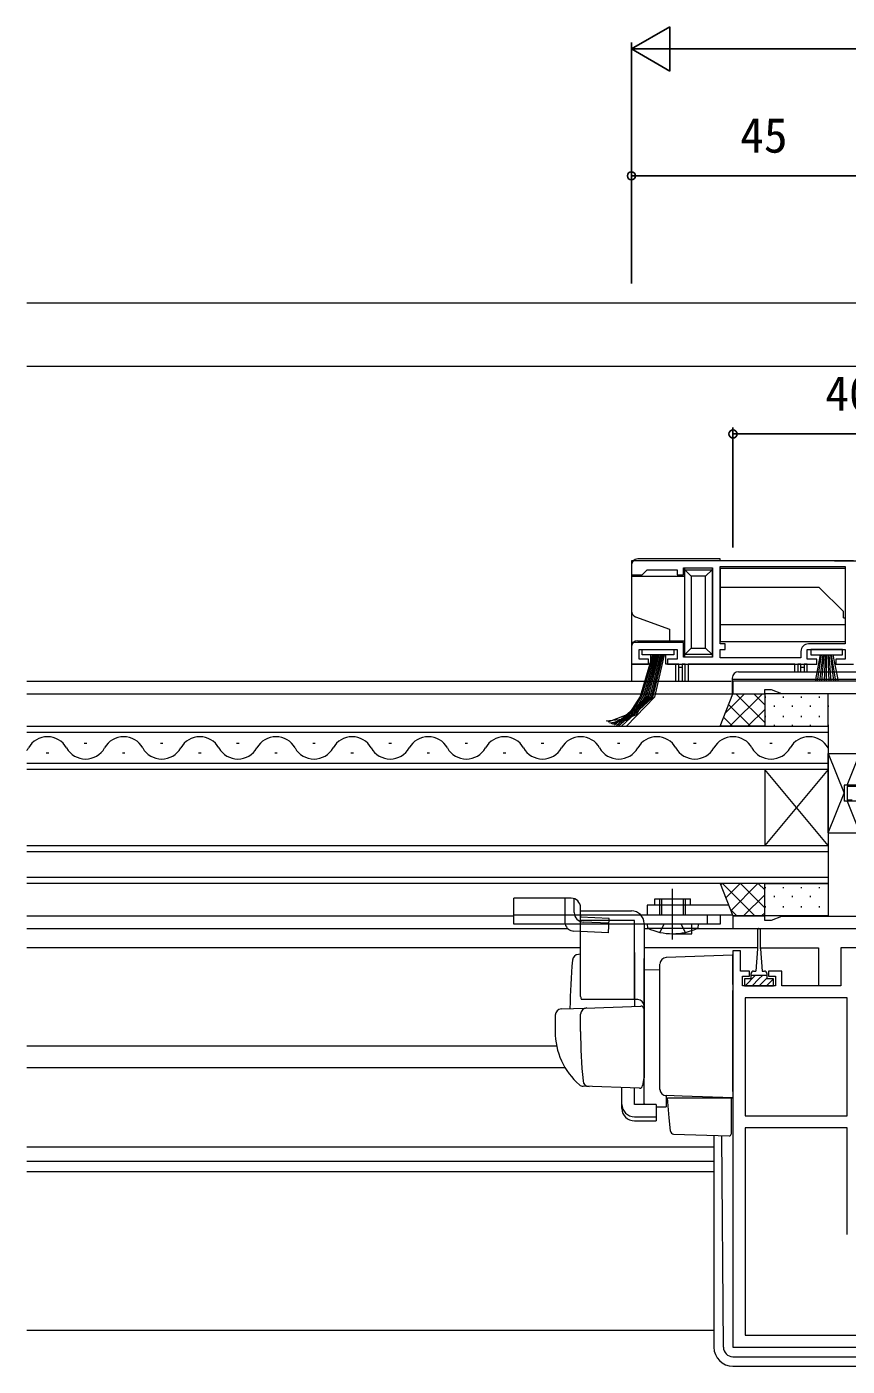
# Model space of a CAD drawing. Units: millimetres, scale not verified. Extents: x -437 to 438, y -554 to 551.
# Drawn here: x -130.6 to -1.3, y -408.9 to -197.7 of the extents above; entities that cross this region are included whole.
import ezdxf
from ezdxf.enums import TextEntityAlignment as Align

# ---------------------------------------------------------------- set-up
doc = ezdxf.new("R2010")
doc.units = ezdxf.units.MM
doc.header["$LTSCALE"] = 4
for name, color, linetype, lineweight in [('0-2_YKK_11', 1, 'Continuous', 18), ('0-4_YKK_12', 2, 'Continuous', 18), ('0-5_YKK_13', 4, 'Continuous', 18)]:
    doc.layers.add(name, color=color, linetype=linetype, lineweight=lineweight)
doc.layers.add('0-7_YKK_D', color=6, linetype='Continuous')
doc.styles.add('ＭＳ ゴシック', font='')
doc.styles.get('ＭＳ ゴシック').set_extended_font_data('MS Gothic')

msp = doc.modelspace()

# ---------------------------------------------------------------- linework, layer by layer
at = {"layer": '0-2_YKK_11', "color": 7}
for points in [[(-0.3, -281.9), (-35.3, -281.9), (-35.3, -284.1), (-33.6, -284.1), (-33.3, -283.8), (-32.8, -283.3), (-28.1, -283.3), (-28.1, -284.1), (-27.1, -284.1), (-27.1, -283), (-22.5, -283), (-22.5, -297.1), (-27.1, -297.1), (-27.1, -294.8), (-35.3, -294.8), (-35.3, -298.2), (-32.6, -298.2), (-32.6, -297.4), (-34.1, -297.4), (-34.1, -295.9), (-28.1, -295.9), (-28.1, -297.4), (-29.6, -297.4), (-29.6, -298.2), (-6.1, -298.2), (-6.1, -297.4), (-7.6, -297.4), (-7.6, -295.9), (-1.6, -295.9), (-1.6, -297.4), (-3.1, -297.4), (-3.1, -298.2), (-0.3, -298.2)], [(-21.3, -282.8), (-1.6, -282.8), (-1.6, -295), (-7.4, -295)], [(-8.6, -296.2), (-8.6, -297.2), (-21.3, -297.2), (-21.3, -295.9), (-20.5, -295.9), (-20.5, -295), (-21.3, -295), (-21.3, -282.8)], [(20.7, -300.9), (-19.3, -300.9), (-19.3, -302.9), (-14.3, -302.9), (-14.3, -302.2), (-13.3, -302.2), (-11.652, -302.8), (0.7, -302.8)], [(0.7, -317.5), (-1.3, -317.5), (-1.3, -319.6), (-0.5, -319.6)], [(0.7, -338), (-11.652, -338), (-13.3, -338.6), (-14.3, -338.6), (-14.3, -337.9), (-19.3, -337.9), (-19.3, -339.9), (4.4, -339.9)], [(-19.3, -343.404), (-19.3, -405.904), (20.7, -405.904)], [(-12.6, -348.904), (-17.8, -348.904), (-17.8, -347.404), (-16.7, -347.404), (-16.7, -346.604), (-18.1, -346.604), (-18.1, -343.404), (-19.3, -343.404)], [(16.685, -342.904), (-2.3, -342.904), (-2.3, -348.904), (-11.6, -348.904), (-11.6, -346.604), (-13.7, -346.604), (-13.7, -347.404), (-12.6, -347.404), (-12.6, -348.904)], [(-1.3, -388.104), (-1.3, -371.304), (-17.4, -371.304), (-17.4, -404.004)], [(-17.4, -404.004), (18.8, -404.004), (18.8, -390.104), (0.7, -390.104)]]:
    msp.add_lwpolyline(points, dxfattribs=at)
msp.add_lwpolyline([(-1.3, -369.404), (-1.3, -350.804), (-17.4, -350.804), (-17.4, -369.404)], close=True, dxfattribs=at)
msp.add_arc((-7.4, -296.2), 1.2, 90.00001, 179.99999, dxfattribs=at)
at = {"layer": '0-4_YKK_12'}
for p, q in [((-130.557, -241.2), (153.605, -241.2)), ((-130.557, -251.2), (153.605, -251.2)), ((-3.303, -281.9), (153.605, -281.9)), ((-21.301, -283.092), (-21.299, -294.727)), ((-1.6, -283.118), (-21.301, -283.12)), ((-5.7, -286.1), (-21.302, -286.1)), ((-1.9, -289.9), (-5.7, -286.1)), ((-1.9, -290.9), (-1.9, -289.9)), ((-1.9, -290.9), (-1.6, -290.9)), ((-1.6, -292), (-21.3, -292.002)), ((-1.6, -294.7), (-21.3, -294.7)), ((-130.557, -300.9), (-19.6, -300.9)), ((-130.557, -302.9), (-18.803, -302.9)), ((-130.557, -308), (-4.3, -308)), ((-4.3, -309), (-130.557, -309)), ((-127.5, -312.16), (-127.1, -312.16)), ((-121.5, -310.64), (-121.1, -310.64)), ((-115.5, -312.16), (-115.1, -312.16)), ((-109.5, -310.64), (-109.1, -310.64)), ((-103.5, -312.16), (-103.1, -312.16)), ((-97.5, -310.64), (-97.1, -310.64)), ((-91.5, -312.16), (-91.1, -312.16)), ((-85.5, -310.64), (-85.1, -310.64)), ((-79.5, -312.16), (-79.1, -312.16)), ((-73.5, -310.64), (-73.1, -310.64)), ((-67.5, -312.16), (-67.1, -312.16)), ((-61.5, -310.64), (-61.1, -310.64)), ((-55.5, -312.16), (-55.1, -312.16)), ((-49.5, -310.64), (-49.1, -310.64)), ((-43.5, -312.16), (-43.1, -312.16)), ((-37.5, -310.64), (-37.1, -310.64)), ((-31.5, -312.16), (-31.1, -312.16)), ((-25.5, -310.64), (-25.1, -310.64)), ((-19.5, -312.16), (-19.1, -312.16)), ((-13.5, -310.64), (-13.1, -310.64)), ((-7.5, -312.16), (-7.1, -312.16)), ((-130.557, -313.8), (-4.3, -313.8)), ((-14.3, -314.8), (-14.3, -326.8)), ((-4.3, -314.8), (-14.3, -326.8)), ((-4.3, -326.8), (-14.3, -314.8)), ((-4.3, -314.8), (-4.3, -326.8)), ((-130.557, -326.8), (-4.3, -326.8)), ((-4.3, -327.8), (-130.557, -327.8)), ((-130.557, -331.8), (-4.3, -331.8)), ((-130.557, -337.9), (-53.8, -337.9)), ((-130.557, -339.9), (-45.315, -339.9)), ((-33.3, -339.9), (-32.614, -339.9)), ((-24.986, -339.9), (-18.8, -339.9)), ((-130.557, -342.9), (-43.3, -342.9)), ((-33.3, -342.9), (-15.45, -342.9)), ((-130.557, -358.4), (-47.078, -358.4)), ((-130.557, -361.8), (-45.768, -361.8)), ((-130.557, -374.3), (-22.299, -374.3)), ((-130.557, -376.57), (-22.299, -376.57)), ((-130.557, -378.2), (-22.299, -378.2)), ((-130.557, -403.2), (-22.299, -403.2))]:
    msp.add_line(p, q, dxfattribs=at)
for points in [[(-4.3, -308), (-4.3, -314.8), (-130.557, -314.8)], [(-4.3, -326.8), (-4.3, -332.8), (-130.557, -332.8)], [(-14.95, -342.904), (-5.8, -342.904), (-5.8, -348.904)]]:
    msp.add_lwpolyline(points, dxfattribs=at)
for centre, start, end in [((-127.3, -313.077), 29.20254, 150.79746), ((-115.3, -313.077), 29.20254, 150.79746), ((-103.3, -313.077), 29.20254, 150.79746), ((-91.3, -313.077), 29.20254, 150.79746), ((-79.3, -313.077), 29.20254, 150.79746), ((-67.3, -313.077), 29.20254, 150.79746), ((-55.3, -313.077), 29.20254, 150.79746), ((-43.3, -313.077), 29.20254, 150.79746), ((-31.3, -313.077), 29.20254, 150.79746), ((-19.3, -313.077), 29.20254, 150.79746), ((-7.3, -313.077), 29.20254, 150.79746), ((-133.3, -309.723), 322.9776, 330.79746), ((-121.3, -309.723), 209.20254, 330.79746), ((-109.3, -309.723), 209.20254, 330.79746), ((-97.3, -309.723), 209.20254, 330.79746), ((-85.3, -309.723), 209.20254, 330.79746), ((-73.3, -309.723), 209.20254, 330.79746), ((-61.3, -309.723), 209.20254, 330.79746), ((-49.3, -309.723), 209.20254, 330.79746), ((-37.3, -309.723), 209.20254, 330.79746), ((-25.3, -309.723), 209.20254, 330.79746), ((-13.3, -309.723), 209.20254, 330.79746)]:
    msp.add_arc(centre, 3.437, start, end, dxfattribs=at)
at = {"layer": '0-5_YKK_13'}
for p, q in [((-35.3, -282.6), (-35.3, -284.4)), ((-21.3, -281.6), (-34.3, -281.6)), ((-21.3, -281.9), (-21.3, -281.6)), ((-26.9, -284.4), (-35.3, -284.4)), ((-35.3, -284.4), (-35.3, -289.8)), ((-26.9, -283.3), (-26.9, -283.017)), ((-26.9, -296.7), (-26.9, -283.3)), ((-23.6, -295.7), (-23.6, -284.3)), ((-22.6, -283.076), (-22.6, -283.3)), ((-22.6, -283.3), (-22.6, -296.7)), ((-35.3, -289.8), (-35.3, -295.5)), ((-34.642, -290.739), (-29.3, -292.684)), ((-29.3, -292.684), (-29.3, -294.5)), ((-35.3, -295.5), (-35.3, -298.2)), ((-34.3, -294.5), (-29.3, -294.5)), ((-29.3, -294.5), (-26.9, -294.5)), ((-32.3, -296.75), (-32.3, -298.2)), ((-29.9, -298.2), (-29.9, -296.75)), ((-25.9, -295.7), (-26.9, -296.7)), ((-22.6, -296.7), (-26.9, -296.7)), ((-26.9, -297.083), (-26.9, -296.7)), ((-25.9, -295.7), (-23.6, -295.7)), ((-22.6, -296.7), (-23.6, -295.7)), ((-22.6, -296.7), (-22.6, -297.024)), ((-5.55, -296.75), (-6.364, -300.9)), ((-6.001, -300.9), (-5.35, -296.75)), ((-5.15, -296.75), (-5.638, -300.9)), ((-5.276, -300.9), (-4.95, -296.75)), ((-4.75, -296.75), (-4.913, -300.9)), ((-4.55, -300.9), (-4.55, -296.75)), ((-4.35, -296.75), (-4.187, -300.9)), ((-3.825, -300.9), (-4.15, -296.75)), ((-3.95, -296.75), (-3.462, -300.9)), ((-3.099, -300.9), (-3.75, -296.75)), ((-3.55, -296.75), (-2.736, -300.9)), ((-35.3, -298.2), (-35.3, -300.9)), ((-32.3, -298.2), (-35.3, -298.2)), ((-28.3, -298.2), (-29.9, -298.2)), ((-28.3, -300.9), (-28.3, -298.2)), ((-27.8, -298.2), (-28.3, -298.2)), ((-27.8, -298.2), (-27.3, -298.2)), ((-27.8, -298.7), (-27.8, -298.2)), ((-27.3, -298.7), (-27.8, -298.7)), ((-27.8, -300.9), (-27.8, -298.7)), ((-27.3, -298.2), (-27.3, -298.7)), ((-27.3, -298.7), (-27.3, -300.9)), ((-26.838, -298.2), (-26.34, -298.2)), ((-26.34, -298.2), (-26.34, -300.9)), ((-9.56, -298.2), (-26.34, -298.2)), ((-18.4, -299.4), (19.8, -299.4)), ((-9.062, -298.2), (-9.062, -299.4)), ((-8.6, -298.2), (-9.062, -298.2)), ((-8.6, -298.2), (-8.1, -298.2)), ((-8.6, -298.7), (-8.6, -298.2)), ((-8.1, -298.7), (-8.6, -298.7)), ((-8.6, -299.4), (-8.6, -298.7)), ((-8.1, -298.2), (-8.1, -298.7)), ((-8.1, -298.7), (-8.1, -299.4)), ((-19.4, -300.4), (-19.4, -302.9)), ((20.8, -300.6), (-19.4, -300.6)), ((-17.497, -302.9), (-20.463, -305.867)), ((-14.668, -302.9), (-19.768, -308)), ((-14.3, -307.42), (-18.82, -302.9)), ((-14.3, -304.592), (-15.992, -302.9)), ((-14.21, -303.32), (-14.21, -303.52)), ((-11.38, -303.32), (-11.38, -303.52)), ((-8.55, -303.32), (-8.55, -303.52)), ((-5.72, -303.32), (-5.72, -303.52)), ((-16.549, -308), (-19.962, -304.587)), ((-14.3, -305.36), (-16.94, -308)), ((-12.795, -304.735), (-12.795, -304.935)), ((-9.965, -304.735), (-9.965, -304.935)), ((-7.135, -304.735), (-7.135, -304.935)), ((-4.305, -304.735), (-4.305, -304.935)), ((-19.377, -308), (-20.758, -306.619)), ((-14.21, -306.35), (-14.21, -306.55)), ((-12.795, -307.765), (-12.795, -307.965)), ((-11.38, -306.35), (-11.38, -306.55)), ((-9.965, -307.765), (-9.965, -307.965)), ((-8.55, -306.35), (-8.55, -306.55)), ((-7.135, -307.765), (-7.135, -307.965)), ((-5.72, -306.35), (-5.72, -306.55)), ((-4.305, -307.765), (-4.305, -307.965)), ((-4.3, -312.3), (-1.8, -318.55)), ((-1.3, -317.3), (0.7, -312.3)), ((-4.3, -324.8), (-1.8, -318.55)), ((-1.8, -317.3), (-1.8, -319.8)), ((0.2, -317.3), (-1.8, -317.3)), ((0.2, -319.8), (-1.8, -319.8)), ((-1.3, -319.8), (0.7, -324.8)), ((-28.8, -341.625), (-28.8, -333.599)), ((-21.013, -332.8), (-21.219, -333.006)), ((-15.861, -337.9), (-20.961, -332.8)), ((-18.184, -332.8), (-20.422, -335.038)), ((-15.356, -332.8), (-19.626, -337.07)), ((-14.3, -336.633), (-18.133, -332.8)), ((-14.3, -333.804), (-15.304, -332.8)), ((-14.21, -333.339), (-14.21, -333.539)), ((-11.38, -333.339), (-11.38, -333.539)), ((-8.55, -333.339), (-8.55, -333.539)), ((-5.72, -333.339), (-5.72, -333.539)), ((-53.8, -339.199), (-53.8, -335.099)), ((-44.8, -335.099), (-53.8, -335.099)), ((-45.8, -335.099), (-45.8, -338.796)), ((-44.3, -337.361), (-44.3, -335.185)), ((-31.6, -336.199), (-31.6, -335.199)), ((-31.6, -335.199), (-26, -335.199)), ((-30.8, -337.699), (-30.8, -335.199)), ((-30.5, -337.699), (-30.5, -335.199)), ((-27.1, -337.699), (-27.1, -335.199)), ((-26.8, -337.699), (-26.8, -335.199)), ((-26, -336.199), (-26, -335.199)), ((-14.3, -334.573), (-17.627, -337.9)), ((-12.795, -334.754), (-12.795, -334.954)), ((-9.965, -334.754), (-9.965, -334.954)), ((-7.135, -334.754), (-7.135, -334.954)), ((-4.305, -334.754), (-4.305, -334.954)), ((-43.3, -337.699), (-43.3, -336.599)), ((-43.3, -350.6), (-43.3, -337.1)), ((-43.3, -337.1), (-35.3, -337.1)), ((-43.3, -337.699), (-43.3, -338.099)), ((-32.8, -336.199), (-32.8, -337.699)), ((-19.967, -336.199), (-32.8, -336.199)), ((-32.8, -337.699), (-19.379, -337.699)), ((-23.3, -339.199), (-23.3, -337.699)), ((-18.689, -337.9), (-19.694, -336.896)), ((-14.3, -337.401), (-14.799, -337.9)), ((-14.21, -336.369), (-14.21, -336.569)), ((-12.795, -337.784), (-12.795, -337.9)), ((-11.38, -336.369), (-11.38, -336.569)), ((-9.965, -337.784), (-9.965, -337.9)), ((-8.55, -336.369), (-8.55, -336.569)), ((-7.135, -337.784), (-7.135, -337.9)), ((-5.72, -336.369), (-5.72, -336.569)), ((-4.305, -337.784), (-4.305, -337.9)), ((-21.3, -339.199), (-53.8, -339.199)), ((-38.8, -338.299), (-43.3, -338.099)), ((-34.8, -338.6), (-43.3, -338.6)), ((-38.833, -339.039), (-42.867, -338.859)), ((-38.899, -340.537), (-38.8, -338.299)), ((-34.8, -351.1), (-34.8, -338.6)), ((-33.3, -339.1), (-33.3, -363.4)), ((-24.8, -339.199), (-32.8, -339.199)), ((-32.8, -339.199), (-32.744, -339.842)), ((-32.744, -339.842), (-24.856, -339.842)), ((-30.8, -340.486), (-30.158, -339.199)), ((-28.8, -340.699), (-28.8, -339.199)), ((-26.8, -340.486), (-27.442, -339.199)), ((-25.8, -340.699), (-25.8, -339.199)), ((-24.8, -339.199), (-24.856, -339.842)), ((-28.8, -340.699), (-25.8, -340.699)), ((-15.45, -340.15), (-15.45, -343.1)), ((-14.95, -343.1), (-14.95, -340.15)), ((-43.3, -343.949), (-43.627, -343.961)), ((-34.8, -343.652), (-34.8, -352.152)), ((-19.3, -344.1), (-29.835, -344.468)), ((-19.3, -348.697), (-19.3, -344)), ((-15.45, -343.1), (-15.7, -346.6)), ((-14.95, -343.1), (-14.7, -346.6)), ((-33.3, -344.601), (-33.3, -344.589)), ((-33.3, -346.373), (-30.8, -346.339)), ((-33.3, -357.551), (-33.3, -346.373)), ((-30.8, -365.251), (-30.8, -346.371)), ((-17.412, -347.8), (-17.5, -347.888)), ((-15.79, -347.3), (-17.39, -348.9)), ((-16.45, -347.8), (-16.45, -347)), ((-13.95, -347.3), (-16.45, -347.3)), ((-16.05, -346.6), (-15.7, -346.6)), ((-13.95, -347.705), (-15.145, -348.9)), ((-14.7, -346.6), (-14.35, -346.6)), ((-12.922, -347.8), (-14.022, -348.9)), ((-13.95, -347), (-13.95, -347.8)), ((-19.3, -348.697), (-19.3, -349.661)), ((-19.3, -365.601), (-19.3, -349.661)), ((-46.335, -352.555), (-42.548, -352.423)), ((-34.3, -351.1), (-43.166, -351.1)), ((-42.548, -352.423), (-33.817, -352.118)), ((-33.3, -352.618), (-33.3, -363.1)), ((-47.3, -353.555), (-47.3, -356.1)), ((-43.3, -356.1), (-43.3, -353.397)), ((-33.3, -356.4), (-33.3, -355.8)), ((-33.3, -357.4), (-33.3, -356.8)), ((-33.3, -357.916), (-33.3, -357.551)), ((-33.3, -360.4), (-33.3, -359.8)), ((-33.3, -361.4), (-33.3, -360.8)), ((-33.3, -361.4), (-33.3, -360.8)), ((-33.3, -361.4), (-33.3, -360.8)), ((-33.3, -363.1), (-33.338, -363.355)), ((-33.3, -361.4), (-33.3, -363.1)), ((-33.3, -361.4), (-33.3, -363.1)), ((-33.3, -367.465), (-33.3, -361.721)), ((-42.041, -364.795), (-42.889, -364.765)), ((-34.044, -365.074), (-42.873, -364.766)), ((-36.8, -367.608), (-36.8, -364.978)), ((-34.8, -367.608), (-34.8, -365.048)), ((-33.338, -363.355), (-33.532, -364.648)), ((-27.317, -366.32), (-29.835, -366.232)), ((-29.835, -366.232), (-29.835, -368.017)), ((-19.3, -366.6), (-27.317, -366.32)), ((-20.3, -366.565), (-19.3, -366.6)), ((-19.3, -365.601), (-19.3, -366.6)), ((-36.8, -368.27), (-36.8, -367.608)), ((-31.4, -367.608), (-34.8, -367.608)), ((-31.4, -367.608), (-31.4, -369.551)), ((-31.4, -367.99), (-29.835, -368.017)), ((-34.8, -370.214), (-31.4, -370.214)), ((-29.284, -370.21), (-29.324, -369.754)), ((-29.143, -371.827), (-29.284, -370.21)), ((-19.6, -370.579), (-19.6, -372.289)), ((-28.662, -372.284), (-19.91, -372.589)), ((-22.299, -372.506), (-22.299, -405.897)), ((-20.811, -405.909), (-21.075, -372.548)), ((-19.311, -407.397), (20.712, -407.397)), ((-19.299, -408.897), (20.701, -408.897))]:
    msp.add_line(p, q, dxfattribs=at)
for points in [[(-25.9, -284.3), (-26.9, -283.3), (-22.6, -283.3)], [(-22.6, -283.3), (-23.6, -284.3), (-25.9, -284.3), (-25.9, -295.7)], [(-31.96, -296.75), (-33.937, -303.305), (-35.602, -305.939), (-36.676, -306.94), (-39.271, -307.185)], [(-31.76, -296.75), (-33.646, -303.153), (-35.312, -305.926), (-39.018, -307.351)], [(-31.56, -296.75), (-33.38, -303.178), (-34.977, -305.926), (-36.024, -307.061), (-38.746, -307.481)], [(-31.36, -296.75), (-33.169, -303.35), (-34.845, -306.15), (-38.54, -307.603)], [(-31.16, -296.75), (-32.914, -303.274), (-34.547, -306.181), (-38.292, -307.696)], [(-30.96, -296.75), (-32.669, -303.299), (-37.953, -307.808)], [(-30.76, -296.75), (-32.41, -303.35), (-37.63, -307.92)], [(-30.56, -296.75), (-32.165, -303.476), (-37.317, -308)], [(-30.36, -296.75), (-31.956, -303.472), (-36.877, -307.998)], [(-30.16, -296.75), (-31.651, -303.412), (-36.076, -308)], [(-26.838, -300.9), (-26.838, -298.2), (-27.3, -298.2)], [(-9.56, -299.4), (-9.56, -298.2), (-9.062, -298.2)], [(-7.6, -299.4), (-7.6, -298.2), (-8.1, -298.2)], [(-4.3, -324.8), (-4.3, -312.3), (0.7, -312.3), (0.7, -316.8)], [(-4.3, -324.8), (0.7, -324.8), (0.7, -320.3)], [(-53.8, -337.699), (-21.3, -337.699), (-21.3, -339.199)], [(-38.899, -340.537), (-43.3, -340.341), (-44.367, -340.294)], [(-33.3, -346.373), (-33.3, -344.801), (-33.3, -344.601)], [(-30.8, -365.233), (-30.8, -346.277), (-30.8, -345.483)], [(-16.45, -347.8), (-17.5, -347.8), (-17.5, -348.9), (-12.9, -348.9), (-12.9, -347.8), (-13.95, -347.8)], [(-14.667, -347.3), (-15.2, -347.833), (-16.267, -348.9)], [(-33.3, -361.721), (-33.3, -360.891), (-33.3, -357.145)], [(-33.3, -358.92), (-33.3, -358.88), (-33.3, -357.916)], [(-29.324, -369.754), (-29.6, -366.6), (-29.569, -366.6)], [(-29.569, -366.6), (-19.6, -366.6), (-19.6, -369.942), (-19.6, -370.579)], [(-34.8, -369.551), (-31.4, -369.551), (-31.4, -370.214)]]:
    msp.add_lwpolyline(points, dxfattribs=at)
for points in [[(-33.6, -296.75), (-33.6, -295.9), (-28.6, -295.9), (-28.6, -296.75)], [(-2.05, -296.75), (-2.05, -295.9), (-7.05, -295.9), (-7.05, -296.75)], [(-14.3, -308), (-21.3, -308), (-19.3, -302.9), (-14.3, -302.9)], [(-14.3, -302.9), (-14.3, -308), (-4.3, -308), (-4.3, -302.9)], [(-14.3, -332.8), (-21.3, -332.8), (-19.3, -337.9), (-14.3, -337.9)], [(-14.3, -337.9), (-14.3, -332.8), (-4.3, -332.8), (-4.3, -337.9)]]:
    msp.add_lwpolyline(points, close=True, dxfattribs=at)
for centre, radius, start, end in [((-34.3, -282.6), 1, 90, 180), ((-34.3, -289.8), 1, 180, 250), ((-34.3, -295.5), 1, 90, 180), ((-18.4, -300.4), 1, 90, 180), ((-44.8, -336.599), 1.5, 0, 90), ((-42.8, -337.361), 1.5, 180, 267.4552), ((-35.3, -339.1), 2, 0, 90), ((-44.3, -338.796), 1.5, 180, 195.61325), ((-44.3, -338.796), 1.5, 195.61325, 267.4552), ((-28.8, -331.199), 9.5, 245.47227, 294.52773), ((-28.8, -331.199), 9.5, 245.47227, 294.52773), ((-15.2, -340.15), 0.25, 0, 180), ((-43.592, -344.96), 1, 92, 175.1492), ((70, -354.6), 115, 175.1492, 178.95761), ((-29.8, -345.467), 1, 92, 180), ((-16.05, -347), 0.4, 90, 180), ((-14.35, -347), 0.4, 0, 90), ((-46.3, -353.555), 1, 92, 180), ((-42.3, -350.6), 1, 180, 210), ((-42.3, -353.397), 1, 92, 180), ((-34.3, -352.1), 1, 0, 90), ((-33.8, -352.618), 0.5, 0, 92), ((-36.3, -356.2), 11, 179.4814, 229.17186), ((37.7, -356.088), 81, 180.00856, 185.53061), ((-42.838, -363.766), 1, 229.17186, 268), ((-41.928, -363.798), 1, 185.53061, 268), ((-34.027, -364.574), 0.5, 268, 351.46923), ((-29.8, -365.233), 1, 180, 268), ((-29.8, -365.251), 1, 180, 270), ((-32.8, -367.465), 0.5, 180, 196.57035), ((-28.645, -371.784), 0.5, 185, 268.02699), ((-19.9, -372.289), 0.3, 268, 0), ((-19.299, -405.897), 3, 180, 270), ((-19.311, -405.897), 1.5, 180.45233, 270)]:
    msp.add_arc(centre, radius, start, end, dxfattribs=at)
for centre in [(-34.8, -367.608), (-34.8, -368.27)]:
    msp.add_ellipse(centre, major_axis=(2, 0), ratio=0.971846, start_param=3.1415927, end_param=4.712389, dxfattribs=at)
at = {"layer": '0-7_YKK_D'}
for p, q in [((-35.3, -201.2), (-29.238, -197.7)), ((-29.238, -204.7), (-29.238, -197.7)), ((-35.3, -238.2), (-35.3, -200.2)), ((-35.3, -201.2), (-29.238, -204.7)), ((-35.3, -201.2), (-23.176, -201.2)), ((293.2, -201.2), (-28.3, -201.2)), ((-35.3, -238.2), (-35.3, -220.2)), ((-35.3, -221.2), (9.7, -221.2)), ((-19.3, -279.8), (-19.3, -260.9)), ((-19.3, -261.9), (20.7, -261.9))]:
    msp.add_line(p, q, dxfattribs=at)
for centre in [(-35.3, -221.2), (-19.3, -261.9)]:
    msp.add_circle(centre, 0.637, dxfattribs=at)

# ---------------------------------------------------------------- texts
at = {"layer": '0-7_YKK_D', "style": 'ＭＳ ゴシック'}
for s, p in [('45', (-18.169, -219.2)), ('40', (-4.755, -259.9))]:
    msp.add_text(s, height=5.499, dxfattribs=at).set_placement(p, align=Align.BOTTOM_LEFT)

doc.saveas('drawing.dxf')
